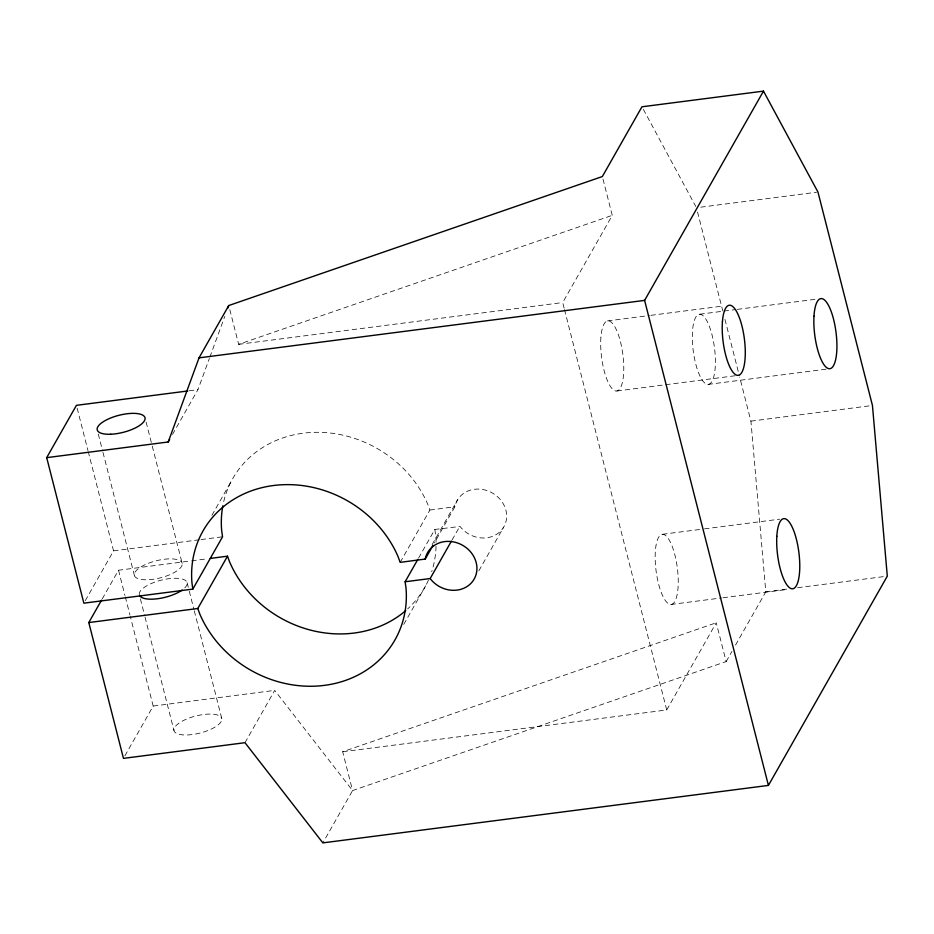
<?xml version="1.0" encoding="UTF-8"?>
<svg xmlns="http://www.w3.org/2000/svg" width="934" height="934" viewBox="0 0 934 934"><rect width="100%" height="100%" fill="white"/><g stroke="black" fill="none" stroke-linecap="round" stroke-linejoin="round"><path stroke-width="0.7" stroke-dasharray="4.67 3.5" d="M172.463 434.508L197.938 389.665L209.368 358.458M209.87 357.092L224.779 316.392M85.263 600.667L113.563 550.85L88.321 451.951M102.238 598.892L118.513 570.242L190.221 560.995M211.901 515.334L231.714 480.45M124.876 755.875L153.188 706.057L130.305 616.452M244.988 742.693L274.701 690.378L352.573 790.561L322.86 842.877M400.172 562.361L429.885 510.046L427.842 504.477A110.364 97.533 29.6 0 0 317.327 432.302A110.364 97.533 29.6 0 0 223.086 504.5M564.159 308.185L562.712 302.546L612.249 215.357L602.699 177.939M418.572 558.1L434.847 529.45L460.053 526.472A26.782 23.677 29.6 0 0 495.545 534.948A26.782 23.677 29.6 0 0 502.702 502.831L501.138 500.589A26.782 23.677 29.6 0 0 474.297 489.299A26.782 23.677 29.6 0 0 454.928 506.753L434.415 542.876M432.115 544.662L457.59 499.818M403.745 624.402L425.682 585.793M452.103 539.922L459.878 526.227M478.838 570.837L503.601 527.243M342.673 751.753L666.724 709.968L716.25 622.78L726.162 661.576L352.573 790.561L342.673 751.753L716.25 622.78M726.162 661.576L731.917 651.43M735.525 645.09L765.787 591.829L750.924 421.141L739.74 377.324M229.822 309.691L238.66 344.331L612.249 215.357M429.885 510.046L454.928 506.753M700.792 207.173L816.514 192.241M238.66 344.331L562.712 302.546M607.485 320.922L649.434 315.517M650.881 315.33L723.22 306.002M699.718 314.221L735.887 309.551M737.335 309.364L815.452 299.289M189.263 390.786L197.938 389.665M617 390.984L735.63 375.69M708.019 384.411A35.364 10.729 82.7 0 0 711.136 331.628A35.364 10.729 82.7 0 0 692.456 331.897A35.364 10.729 82.7 0 0 708.019 384.411L828.096 368.918M750.924 421.141L871.002 405.66M113.563 550.85L199.607 539.747M201.043 539.56L222.549 536.793M191.657 560.809L207.43 558.777M662.533 534.271L703.033 529.053M704.481 528.866L779.715 519.164M765.787 591.829L787.479 589.027M797.613 587.719L884.405 576.523M670.916 604.461A35.364 10.729 82.7 0 0 673.951 551.574A35.364 10.729 82.7 0 0 655.294 552.064A35.364 10.729 82.7 0 0 670.916 604.461L721.55 597.935M722.986 597.748L786.65 589.541M153.188 706.057L274.701 690.378M643.351 109.348L695.76 206.449M697.535 211.971L722.788 310.905M724.947 319.381L739.378 375.912M564.51 309.598L666.724 709.968M146.113 422.098L151.88 444.701M152.242 446.113L182.177 563.365A24.646 8.78 -14.3 0 1 147.841 579.757A24.646 8.78 -14.3 0 1 144.758 564.848A24.646 8.78 -14.3 0 1 182.177 563.365M187.127 582.769L188.913 589.774M189.263 591.164L193.91 609.365M194.272 610.766L221.79 718.573A24.646 8.78 -14.3 0 1 187.465 734.965A24.646 8.78 -14.3 0 1 184.383 720.056A24.646 8.78 -14.3 0 1 221.79 718.573M98.28 434.006L102.612 450.959M102.974 452.371L134.344 575.274M140.369 598.881L144.665 615.681M145.015 617.082L173.969 730.481M77.137 408.158L87.959 450.538M118.513 570.242L124.946 595.448M125.308 596.849L129.954 615.051M434.847 529.45L435.734 535.754A110.364 97.533 29.6 0 1 436.061 542.339M428.484 580.049A110.364 97.533 29.6 0 1 407.644 608.91M436.038 546.273A110.364 97.533 29.6 0 1 431.695 571.69M139.306 594.678A24.646 8.78 -14.3 0 1 167.676 578.87A24.646 8.78 -14.3 0 1 184.815 587.871M600.924 337.104A35.364 10.729 82.7 0 0 615.88 391.019A35.364 10.729 82.7 0 0 619.931 339.743A35.364 10.729 82.7 0 0 600.924 337.104"/><path stroke-width="1.4" d="M222.841 505.761A110.364 97.533 29.6 0 0 221.662 530.489L222.549 536.793L192.824 589.109L83.85 603.166L46.7 457.648L168.213 441.98L199.035 357.85L228.76 305.535L602.337 176.549L641.962 106.791L763.487 91.123L817.962 192.054L872.449 405.473L887.3 576.15L768.425 785.412L322.86 842.877L244.988 742.693L123.463 758.373L88.8 622.558L101.537 600.142M227.768 308.243L228.76 305.535M46.7 457.648L76.425 405.333L187.816 390.972M168.213 441.98L169.638 439.494M417.86 559.349L405.123 581.765L406.01 588.07A110.364 97.533 29.6 0 1 324.191 685.393A110.364 97.533 29.6 0 1 199.829 614.082L197.786 608.501L227.511 556.185L210.302 558.415M192.824 589.109L191.949 582.804A110.364 97.533 29.6 0 1 273.767 485.482A110.364 97.533 29.6 0 1 398.129 556.792L400.172 562.361L425.215 559.069L432.991 545.363M405.123 581.765L430.165 578.543L451.391 541.171M768.425 785.412L644.612 300.386L763.487 91.123M199.035 357.85L644.612 300.386M88.8 622.558L197.786 608.501M430.165 578.543L430.341 578.788A26.782 23.677 29.6 0 0 465.821 587.264A26.782 23.677 29.6 0 0 472.978 555.146L471.413 552.905A26.782 23.677 29.6 0 0 444.572 541.615A26.782 23.677 29.6 0 0 425.215 559.069M227.511 556.185L229.554 561.766A110.364 97.533 29.6 0 0 405.718 610.626M182.177 590.054A24.646 8.78 -14.3 0 1 157.519 598.752A24.646 8.78 -14.3 0 1 139.621 595.542M776.819 536.385A35.364 10.729 82.7 0 0 792.429 588.794A35.364 10.729 82.7 0 0 795.476 535.906A35.364 10.729 82.7 0 0 776.819 536.385M722.449 321.436A35.364 10.729 82.7 0 0 737.393 375.34A35.364 10.729 82.7 0 0 741.444 324.063A35.364 10.729 82.7 0 0 722.449 321.436M110.702 434.24A24.646 8.78 -14.3 0 0 145.027 417.86A24.646 8.78 -14.3 0 0 107.62 419.331A24.646 8.78 -14.3 0 0 110.702 434.24M813.981 316.229A35.364 10.729 82.7 0 0 829.544 368.732A35.364 10.729 82.7 0 0 832.661 315.961A35.364 10.729 82.7 0 0 813.981 316.229"/></g></svg>
